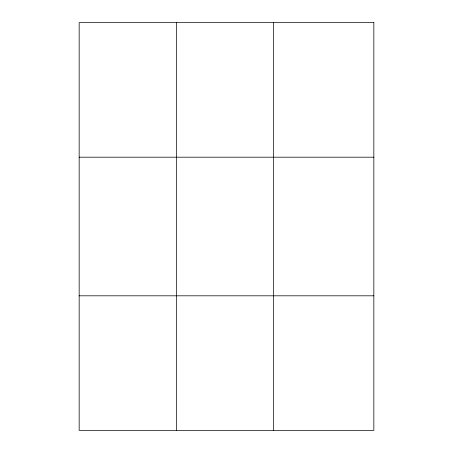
<?xml version="1.0" encoding="UTF-8"?>
<svg xmlns="http://www.w3.org/2000/svg" width="453" height="453" viewBox="0 0 453 453"><rect width="100%" height="100%" fill="white"/><g stroke="black" fill="none" stroke-linecap="round" stroke-linejoin="round"><path stroke-width="0.68" d="M176.404 430.35L176.404 22.65M273.646 430.35L273.646 22.65M79.162 157.191L373.838 157.191M79.162 295.809L373.838 295.809M373.838 22.65L373.838 430.35L79.162 430.35L79.162 22.65L373.838 22.65"/></g></svg>
